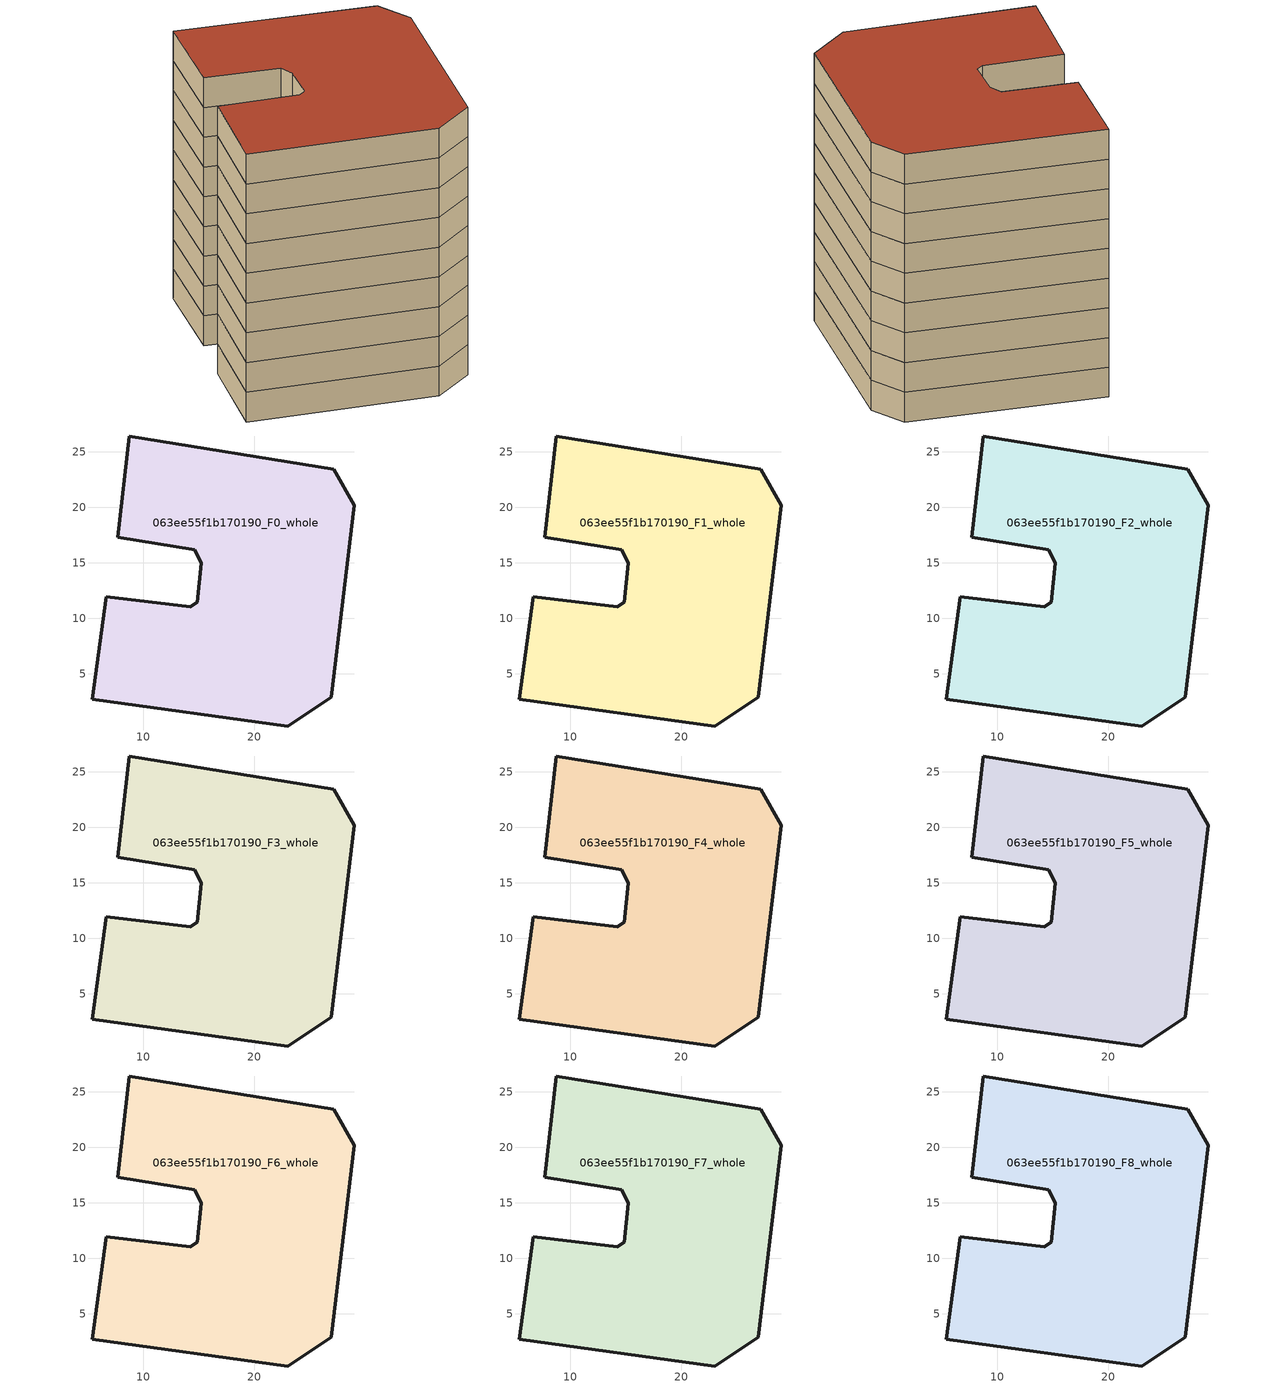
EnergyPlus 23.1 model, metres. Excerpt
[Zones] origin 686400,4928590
063ee55f1b170190_F0_whole
 floor ground (EU_floor_Construction): 27.19,23.41 29.04,20.16 26.95,2.88 23.02,0.28 5.4,2.7 6.67,11.95 14.25,11.02 14.89,11.44 15.24,14.96 14.67,16.17 7.7,17.29 8.74,26.42 z0
 wall outside (EU_wall_Construction): 14.67,16.17 15.24,14.96 14.89,11.44 14.25,11.02 6.67,11.95 5.4,2.7 23.02,0.28 26.95,2.88 29.04,20.16 27.19,23.41 8.74,26.42 7.7,17.29 14.67,16.17 z0:3
063ee55f1b170190_F1_whole
 floor to 063ee55f1b170190_F0_whole (EU_floor_Construction): 27.19,23.41 29.04,20.16 26.95,2.88 23.02,0.28 5.4,2.7 6.67,11.95 14.25,11.02 14.89,11.44 15.24,14.96 14.67,16.17 7.7,17.29 8.74,26.42 z3
 wall outside (EU_wall_Construction): 14.67,16.17 15.24,14.96 14.89,11.44 14.25,11.02 6.67,11.95 5.4,2.7 23.02,0.28 26.95,2.88 29.04,20.16 27.19,23.41 8.74,26.42 7.7,17.29 14.67,16.17 z3:6
063ee55f1b170190_F2_whole
 floor to 063ee55f1b170190_F1_whole (EU_floor_Construction): 27.19,23.41 29.04,20.16 26.95,2.88 23.02,0.28 5.4,2.7 6.67,11.95 14.25,11.02 14.89,11.44 15.24,14.96 14.67,16.17 7.7,17.29 8.74,26.42 z6
 wall outside (EU_wall_Construction): 14.67,16.17 15.24,14.96 14.89,11.44 14.25,11.02 6.67,11.95 5.4,2.7 23.02,0.28 26.95,2.88 29.04,20.16 27.19,23.41 8.74,26.42 7.7,17.29 14.67,16.17 z6:9
063ee55f1b170190_F3_whole
 floor to 063ee55f1b170190_F2_whole (EU_floor_Construction): 27.19,23.41 29.04,20.16 26.95,2.88 23.02,0.28 5.4,2.7 6.67,11.95 14.25,11.02 14.89,11.44 15.24,14.96 14.67,16.17 7.7,17.29 8.74,26.42 z9
 wall outside (EU_wall_Construction): 14.67,16.17 15.24,14.96 14.89,11.44 14.25,11.02 6.67,11.95 5.4,2.7 23.02,0.28 26.95,2.88 29.04,20.16 27.19,23.41 8.74,26.42 7.7,17.29 14.67,16.17 z9:12
063ee55f1b170190_F4_whole
 floor to 063ee55f1b170190_F3_whole (EU_floor_Construction): 27.19,23.41 29.04,20.16 26.95,2.88 23.02,0.28 5.4,2.7 6.67,11.95 14.25,11.02 14.89,11.44 15.24,14.96 14.67,16.17 7.7,17.29 8.74,26.42 z12
 wall outside (EU_wall_Construction): 14.67,16.17 15.24,14.96 14.89,11.44 14.25,11.02 6.67,11.95 5.4,2.7 23.02,0.28 26.95,2.88 29.04,20.16 27.19,23.41 8.74,26.42 7.7,17.29 14.67,16.17 z12:15
063ee55f1b170190_F5_whole
 floor to 063ee55f1b170190_F4_whole (EU_floor_Construction): 27.19,23.41 29.04,20.16 26.95,2.88 23.02,0.28 5.4,2.7 6.67,11.95 14.25,11.02 14.89,11.44 15.24,14.96 14.67,16.17 7.7,17.29 8.74,26.42 z15
 wall outside (EU_wall_Construction): 14.67,16.17 15.24,14.96 14.89,11.44 14.25,11.02 6.67,11.95 5.4,2.7 23.02,0.28 26.95,2.88 29.04,20.16 27.19,23.41 8.74,26.42 7.7,17.29 14.67,16.17 z15:18
063ee55f1b170190_F6_whole
 floor to 063ee55f1b170190_F5_whole (EU_floor_Construction): 27.19,23.41 29.04,20.16 26.95,2.88 23.02,0.28 5.4,2.7 6.67,11.95 14.25,11.02 14.89,11.44 15.24,14.96 14.67,16.17 7.7,17.29 8.74,26.42 z18
 wall outside (EU_wall_Construction): 14.67,16.17 15.24,14.96 14.89,11.44 14.25,11.02 6.67,11.95 5.4,2.7 23.02,0.28 26.95,2.88 29.04,20.16 27.19,23.41 8.74,26.42 7.7,17.29 14.67,16.17 z18:21
063ee55f1b170190_F7_whole
 floor to 063ee55f1b170190_F6_whole (EU_floor_Construction): 27.19,23.41 29.04,20.16 26.95,2.88 23.02,0.28 5.4,2.7 6.67,11.95 14.25,11.02 14.89,11.44 15.24,14.96 14.67,16.17 7.7,17.29 8.74,26.42 z21
 wall outside (EU_wall_Construction): 14.67,16.17 15.24,14.96 14.89,11.44 14.25,11.02 6.67,11.95 5.4,2.7 23.02,0.28 26.95,2.88 29.04,20.16 27.19,23.41 8.74,26.42 7.7,17.29 14.67,16.17 z21:24
063ee55f1b170190_F8_whole
 floor to 063ee55f1b170190_F7_whole (EU_floor_Construction): 27.19,23.41 29.04,20.16 26.95,2.88 23.02,0.28 5.4,2.7 6.67,11.95 14.25,11.02 14.89,11.44 15.24,14.96 14.67,16.17 7.7,17.29 8.74,26.42 z24
 wall outside (EU_wall_Construction): 14.67,16.17 15.24,14.96 14.89,11.44 14.25,11.02 6.67,11.95 5.4,2.7 23.02,0.28 26.95,2.88 29.04,20.16 27.19,23.41 8.74,26.42 7.7,17.29 14.67,16.17 z24:27
 roof outside (EU_roof_Construction): 26.95,2.88 29.04,20.16 27.19,23.41 8.74,26.42 7.7,17.29 14.67,16.17 15.24,14.96 14.89,11.44 14.25,11.02 6.67,11.95 5.4,2.7 23.02,0.28 z27
[Building]
EU S2 Campaign: North Axis=0; Terrain=City; Solar Distribution=FullExterior
[Site:Location]
Bologna: Latitude=44.5; Longitude=11.25; Time Zone=1; Elevation=37
[SizingPeriod:WeatherFileDays]
AnnualSizingPeriod: Begin Month=1; Begin Day of Month=1; End Month=12; End Day of Month=31; Day of Week for Start Day=Monday; Use Weather File Daylight Saving Period=No; Use Weather File Rain and Snow Indicators=No
[MATERIAL]
EU_InternalMass_Material: Roughness=MediumRough; Thickness=0.1; Conductivity=1; Density=1800; Specific Heat=900; Thermal Absorptance=0.9; Solar Absorptance=0.7; Visible Absorptance=0.7
[MATERIAL:NOMASS] Roughness=MediumRough; Thermal Absorptance=0.9; Solar Absorptance=0.7; Visible Absorptance=0.7
Name | Thermal Resistance
EU_wall_NoMass | 0.779417
EU_roof_NoMass | 0.435466
EU_floor_NoMass | 0.588222
[CONSTRUCTION]
EU_wall_Construction: EU_wall_NoMass
EU_roof_Construction: EU_roof_NoMass
EU_floor_Construction: EU_floor_NoMass
EU_InternalMass_Construction: EU_InternalMass_Material
[ZONE] Type=1; Multiplier=1; Ceiling Height=autocalculate; Volume=1346.5; Floor Area=autocalculate; Part of Total Floor Area=Yes
063ee55f1b170190_F0_whole; 063ee55f1b170190_F1_whole; 063ee55f1b170190_F2_whole; 063ee55f1b170190_F3_whole; 063ee55f1b170190_F4_whole; 063ee55f1b170190_F5_whole; 063ee55f1b170190_F6_whole; 063ee55f1b170190_F7_whole; 063ee55f1b170190_F8_whole
[INTERNALMASS] Construction=EU_InternalMass_Construction; Surface Area=448.832
Name | Zone or ZoneList
063ee55f1b170190_F0_whole_EU_InternalMass | 063ee55f1b170190_F0_whole
063ee55f1b170190_F1_whole_EU_InternalMass | 063ee55f1b170190_F1_whole
063ee55f1b170190_F2_whole_EU_InternalMass | 063ee55f1b170190_F2_whole
063ee55f1b170190_F3_whole_EU_InternalMass | 063ee55f1b170190_F3_whole
063ee55f1b170190_F4_whole_EU_InternalMass | 063ee55f1b170190_F4_whole
063ee55f1b170190_F5_whole_EU_InternalMass | 063ee55f1b170190_F5_whole
063ee55f1b170190_F6_whole_EU_InternalMass | 063ee55f1b170190_F6_whole
063ee55f1b170190_F7_whole_EU_InternalMass | 063ee55f1b170190_F7_whole
063ee55f1b170190_F8_whole_EU_InternalMass | 063ee55f1b170190_F8_whole
[OTHEREQUIPMENT] Fuel Type=Electricity; Design Level Calculation Method=Watts/Area; Power per Zone Floor Area=1; Fraction Latent=0; Fraction Radiant=0; Fraction Lost=0; Carbon Dioxide Generation Rate=0; EndUse Subcategory=EU_Step8_InternalGains
Name | Zone or ZoneList or Space or SpaceList | Schedule
EU_Step8_InternalGain_063ee55f1b170190_F0_whole_f000 | 063ee55f1b170190_F0_whole | EU_Step8_GainSchedule_063ee55f1b170190_F0_whole_f000
EU_Step8_InternalGain_063ee55f1b170190_F1_whole_f000 | 063ee55f1b170190_F1_whole | EU_Step8_GainSchedule_063ee55f1b170190_F1_whole_f000
EU_Step8_InternalGain_063ee55f1b170190_F2_whole_f000 | 063ee55f1b170190_F2_whole | EU_Step8_GainSchedule_063ee55f1b170190_F2_whole_f000
EU_Step8_InternalGain_063ee55f1b170190_F3_whole_f000 | 063ee55f1b170190_F3_whole | EU_Step8_GainSchedule_063ee55f1b170190_F3_whole_f000
EU_Step8_InternalGain_063ee55f1b170190_F4_whole_f000 | 063ee55f1b170190_F4_whole | EU_Step8_GainSchedule_063ee55f1b170190_F4_whole_f000
EU_Step8_InternalGain_063ee55f1b170190_F5_whole_f000 | 063ee55f1b170190_F5_whole | EU_Step8_GainSchedule_063ee55f1b170190_F5_whole_f000
EU_Step8_InternalGain_063ee55f1b170190_F6_whole_f000 | 063ee55f1b170190_F6_whole | EU_Step8_GainSchedule_063ee55f1b170190_F6_whole_f000
EU_Step8_InternalGain_063ee55f1b170190_F7_whole_f000 | 063ee55f1b170190_F7_whole | EU_Step8_GainSchedule_063ee55f1b170190_F7_whole_f000
EU_Step8_InternalGain_063ee55f1b170190_F8_whole_f000 | 063ee55f1b170190_F8_whole | EU_Step8_GainSchedule_063ee55f1b170190_F8_whole_f000
[ZONEVENTILATION:DESIGNFLOWRATE] Schedule=EU_AlwaysOn; Design Flow Rate Calculation Method=AirChanges/Hour; Air Changes per Hour=0.712058; Ventilation Type=Natural; Fan Pressure Rise=0; Fan Total Efficiency=1; Constant Term Coefficient=1; Temperature Term Coefficient=0; Velocity Term Coefficient=0; Velocity Squared Term Coefficient=0; Minimum Indoor Temperature=-100; Maximum Indoor Temperature=100; Delta Temperature=-100; Minimum Outdoor Temperature=-100; Maximum Outdoor Temperature=100; Maximum Wind Speed=40
Name | Zone or ZoneList or Space or SpaceList
EU_ConstantAir_063ee55f1b170190_F0_whole | 063ee55f1b170190_F0_whole
EU_ConstantAir_063ee55f1b170190_F1_whole | 063ee55f1b170190_F1_whole
EU_ConstantAir_063ee55f1b170190_F2_whole | 063ee55f1b170190_F2_whole
EU_ConstantAir_063ee55f1b170190_F3_whole | 063ee55f1b170190_F3_whole
EU_ConstantAir_063ee55f1b170190_F4_whole | 063ee55f1b170190_F4_whole
EU_ConstantAir_063ee55f1b170190_F5_whole | 063ee55f1b170190_F5_whole
EU_ConstantAir_063ee55f1b170190_F6_whole | 063ee55f1b170190_F6_whole
EU_ConstantAir_063ee55f1b170190_F7_whole | 063ee55f1b170190_F7_whole
EU_ConstantAir_063ee55f1b170190_F8_whole | 063ee55f1b170190_F8_whole
[HVACTEMPLATE:THERMOSTAT] Constant Heating Setpoint=20; Constant Cooling Setpoint=50
EU_HeatOnly_063ee55f1b170190_F0_whole; EU_HeatOnly_063ee55f1b170190_F1_whole; EU_HeatOnly_063ee55f1b170190_F2_whole; EU_HeatOnly_063ee55f1b170190_F3_whole; EU_HeatOnly_063ee55f1b170190_F4_whole; EU_HeatOnly_063ee55f1b170190_F5_whole; EU_HeatOnly_063ee55f1b170190_F6_whole; EU_HeatOnly_063ee55f1b170190_F7_whole; EU_HeatOnly_063ee55f1b170190_F8_whole
[HVACTEMPLATE:ZONE:IDEALLOADSAIRSYSTEM] System Availability Schedule=EU_AlwaysOn; Maximum Heating Supply Air Temperature=50; Minimum Cooling Supply Air Temperature=13; Maximum Heating Supply Air Humidity Ratio=0.0156; Minimum Cooling Supply Air Humidity Ratio=0.0077; Heating Limit=NoLimit; Cooling Limit=NoLimit; Heating Availability Schedule=EU_AlwaysOn; Cooling Availability Schedule=EU_CoolingOff; Dehumidification Control Type=ConstantSensibleHeatRatio; Cooling Sensible Heat Ratio=0.7; Dehumidification Setpoint=60; Humidification Control Type=None; Humidification Setpoint=30; Outdoor Air Method=None; Outdoor Air Flow Rate per Person=0.00944; Outdoor Air Flow Rate per Zone Floor Area=0; Outdoor Air Flow Rate per Zone=0; Demand Controlled Ventilation Type=None; Outdoor Air Economizer Type=NoEconomizer; Heat Recovery Type=None; Sensible Heat Recovery Effectiveness=0.7; Latent Heat Recovery Effectiveness=0.65
Name | Template Thermostat
063ee55f1b170190_F0_whole | EU_HeatOnly_063ee55f1b170190_F0_whole
063ee55f1b170190_F1_whole | EU_HeatOnly_063ee55f1b170190_F1_whole
063ee55f1b170190_F2_whole | EU_HeatOnly_063ee55f1b170190_F2_whole
063ee55f1b170190_F3_whole | EU_HeatOnly_063ee55f1b170190_F3_whole
063ee55f1b170190_F4_whole | EU_HeatOnly_063ee55f1b170190_F4_whole
063ee55f1b170190_F5_whole | EU_HeatOnly_063ee55f1b170190_F5_whole
063ee55f1b170190_F6_whole | EU_HeatOnly_063ee55f1b170190_F6_whole
063ee55f1b170190_F7_whole | EU_HeatOnly_063ee55f1b170190_F7_whole
063ee55f1b170190_F8_whole | EU_HeatOnly_063ee55f1b170190_F8_whole
[SIZING:ZONE] Zone Cooling Design Supply Air Temperature Input Method=SupplyAirTemperature; Zone Cooling Design Supply Air Temperature=13; Zone Heating Design Supply Air Temperature Input Method=SupplyAirTemperature; Zone Heating Design Supply Air Temperature=50; Zone Cooling Design Supply Air Humidity Ratio=0.008; Zone Heating Design Supply Air Humidity Ratio=0.008; Cooling Design Air Flow Method=DesignDay; Cooling Design Air Flow Rate=0; Cooling Minimum Air Flow per Zone Floor Area=0.000762; Cooling Minimum Air Flow=0; Cooling Minimum Air Flow Fraction=0.2; Heating Design Air Flow Method=DesignDay; Heating Design Air Flow Rate=0; Heating Maximum Air Flow per Zone Floor Area=0.002032; Heating Maximum Air Flow=0.141576; Heating Maximum Air Flow Fraction=0.3; Account for Dedicated Outdoor Air System=No; Dedicated Outdoor Air System Control Strategy=NeutralSupplyAir; Dedicated Outdoor Air Low Setpoint Temperature for Design=autosize; Dedicated Outdoor Air High Setpoint Temperature for Design=autosize; Zone Load Sizing Method=Sensible Load Only No Latent Load; Zone Latent Cooling Design Supply Air Humidity Ratio Input Method=HumidityRatioDifference; Zone Cooling Design Supply Air Humidity Ratio Difference=0.005; Zone Latent Heating Design Supply Air Humidity Ratio Input Method=HumidityRatioDifference; Zone Humidification Design Supply Air Humidity Ratio Difference=0.005
063ee55f1b170190_F0_whole; 063ee55f1b170190_F1_whole; 063ee55f1b170190_F2_whole; 063ee55f1b170190_F3_whole; 063ee55f1b170190_F4_whole; 063ee55f1b170190_F5_whole; 063ee55f1b170190_F6_whole; 063ee55f1b170190_F7_whole; 063ee55f1b170190_F8_whole
[SCHEDULE:CONSTANT]
Name | Hourly Value
EU_AlwaysOn | 1
EU_CoolingOff | 0
[SCHEDULE:FILE] Column Number=1; Rows to Skip at Top=0; Number of Hours of Data=8760; Column Separator=Comma; Interpolate to Timestep=No; Minutes per Item=60; Adjust Schedule for Daylight Savings=Yes
Name | File
EU_Step8_GainSchedule_063ee55f1b170190_F0_whole_f000 | ../../schedules/063ee55f1b170190/063ee55f1b170190_F0_whole_f000_gain.csv
EU_Step8_GainSchedule_063ee55f1b170190_F1_whole_f000 | ../../schedules/063ee55f1b170190/063ee55f1b170190_F1_whole_f000_gain.csv
EU_Step8_GainSchedule_063ee55f1b170190_F2_whole_f000 | ../../schedules/063ee55f1b170190/063ee55f1b170190_F2_whole_f000_gain.csv
EU_Step8_GainSchedule_063ee55f1b170190_F3_whole_f000 | ../../schedules/063ee55f1b170190/063ee55f1b170190_F3_whole_f000_gain.csv
EU_Step8_GainSchedule_063ee55f1b170190_F4_whole_f000 | ../../schedules/063ee55f1b170190/063ee55f1b170190_F4_whole_f000_gain.csv
EU_Step8_GainSchedule_063ee55f1b170190_F5_whole_f000 | ../../schedules/063ee55f1b170190/063ee55f1b170190_F5_whole_f000_gain.csv
EU_Step8_GainSchedule_063ee55f1b170190_F6_whole_f000 | ../../schedules/063ee55f1b170190/063ee55f1b170190_F6_whole_f000_gain.csv
EU_Step8_GainSchedule_063ee55f1b170190_F7_whole_f000 | ../../schedules/063ee55f1b170190/063ee55f1b170190_F7_whole_f000_gain.csv
EU_Step8_GainSchedule_063ee55f1b170190_F8_whole_f000 | ../../schedules/063ee55f1b170190/063ee55f1b170190_F8_whole_f000_gain.csv
